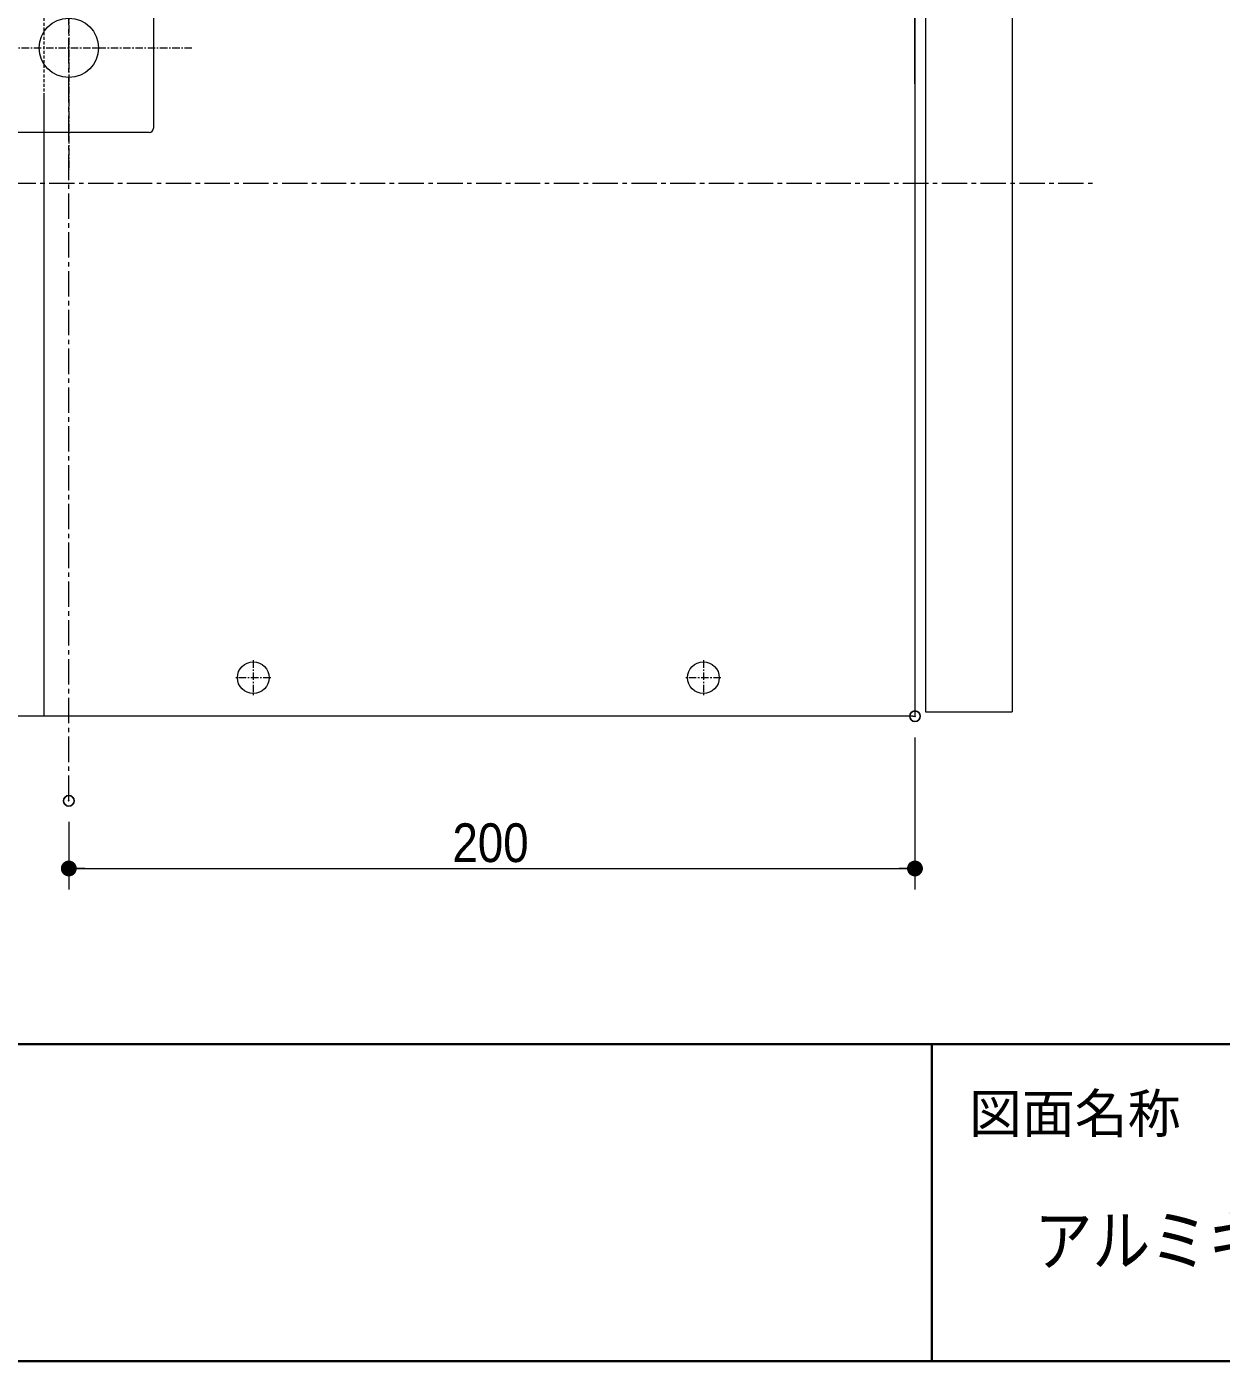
# Model space of a CAD drawing. Units: millimetres, scale not verified. Extents: x -1516 to 1516, y -761 to 761.
# Drawn here: x -1198.3 to -916, y -692.5 to -377 of the extents above; entities that cross this region are included whole.
import ezdxf
from ezdxf.enums import TextEntityAlignment as Align

# ---------------------------------------------------------------- set-up
doc = ezdxf.new("R2010")
doc.units = ezdxf.units.MM
doc.header["$LTSCALE"] = 5
doc.header["$PDMODE"] = 32
doc.header["$PDSIZE"] = 2.5
for name, pattern in [('USER1', [9.172222, 5.997222, -1.058333, 1.058333, -1.058333]), ('USER2', [2.91, 1.76, -0.4, 0.35, -0.4]), ('USER4', [1.11, 0.71, -0.4])]:
    doc.linetypes.add(name, pattern=pattern)
for name, color, linetype, lineweight in [('0-0_3一般', 7, 'Continuous', 15), ('0-2_1図面枠', 7, 'Continuous', 20), ('0-3_2寸法-1', 7, 'Continuous', 15), ('0-4_0', 7, 'Continuous', 25)]:
    doc.layers.add(name, color=color, linetype=linetype, lineweight=lineweight)
doc.layers.add('0-5_Defpoints', color=7, linetype='Continuous')
doc.styles.add('ＭＳ Ｐゴシック', font='')
doc.styles.get('ＭＳ Ｐゴシック').set_extended_font_data('MS PGothic')

# ---------------------------------------------------------------- blocks, each defined once
blk = doc.blocks.new('グループ-26')
at = {"layer": '0-0_3一般'}
for p, q in [((-4730.5, -1444.96), (-4823, -1444.96)), ((-2592.5, -1444.96), (-2685, -1444.96)), ((-4895.5, -1454.96), (-4895.5, -1492.46)), ((-4889, -1471.47), (-4889, -1457.46)), ((-4884, -1452.46), (-4828, -1452.46)), ((-4823, -1457.46), (-4823, -1492.46)), ((-4720.5, -1507.96), (-4720.5, -1454.96)), ((-2695, -1454.96), (-2695, -1507.96)), ((-2592.5, -1492.46), (-2592.5, -1457.46)), ((-2587.5, -1452.46), (-2531.5, -1452.46)), ((-2526.5, -1457.46), (-2526.5, -1471.47)), ((-2520, -1492.46), (-2520, -1454.96)), ((-4893, -1494.96), (-4889.69, -1494.96)), ((-4823, -2694.96), (-4823, -1492.46)), ((-2592.5, -1492.46), (-2592.5, -2694.96)), ((-2525.81, -1494.96), (-2522.5, -1494.96)), ((-4720.5, -1507.96), (-4720.5, -1510.96)), ((-4720.5, -1924.96), (-4720.5, -1510.96)), ((-2695, -1510.96), (-2695, -1507.96)), ((-2695, -1510.96), (-2695, -1924.96)), ((-4720.5, -2469.96), (-4720.5, -1924.96)), ((-4720.5, -2474.96), (-4720.5, -1924.96)), ((-2695, -1924.96), (-2695, -2474.96)), ((-2695, -1924.96), (-2695, -2469.96))]:
    blk.add_line(p, q, dxfattribs=at)
for points in [[(-4823, -1457.46), (-4823, -1444.96), (-4885.5, -1444.96)], [(-4730.5, -1444.96), (-4720.5, -1444.96), (-4720.5, -1454.96)], [(-2695, -1454.96), (-2695, -1444.96), (-2685, -1444.96)], [(-2530, -1444.96), (-2592.5, -1444.96), (-2592.5, -1457.46)], [(-4823, -2694.96), (-4720.5, -2694.96), (-4720.5, -1924.96)], [(-2695, -1924.96), (-2695, -2694.96), (-2592.5, -2694.96)]]:
    blk.add_lwpolyline(points, dxfattribs=at)
for centre, radius, start, end in [((-4885.5, -1454.96), 10, 90, 180), ((-2530, -1454.96), 10, 0, 90), ((-4884, -1457.46), 5, 90, 180), ((-4828, -1457.46), 5, 0, 90), ((-2587.5, -1457.46), 5, 90, 180), ((-2531.5, -1457.46), 5, 0, 90), ((-4859, -1471.47), 30, 180, 206.70485), ((-2556.5, -1471.47), 30, 333.29515, 0), ((-4893, -1492.46), 2.5, 180, 270), ((-4889.69, -1492.46), 2.5, 270, 304.24387), ((-4892.5, -1488.33), 7.5, 304.24387, 26.70485), ((-2523, -1488.33), 7.5, 153.29515, 235.75613), ((-2525.81, -1492.46), 2.5, 235.75613, 270), ((-2522.5, -1492.46), 2.5, 270, 0)]:
    blk.add_arc(centre, radius, start, end, dxfattribs=at)
blk = doc.blocks.new('グループ-27')
at = {"layer": '0-0_3一般', "linetype": 'USER2'}
for p, q in [((-3707.5, -1766.74), (-3707.5, -2054.24)), ((-3865.21, -1910.02), (-3677.5, -1910.02)), ((-3677.5, -1910.02), (-3672.5, -1910.02)), ((-3672.5, -1910.02), (-3562.21, -1910.02))]:
    blk.add_line(p, q, dxfattribs=at)
at = {"layer": '0-0_3一般'}
for p, q in [((-3802.5, -1810.02), (-3612.5, -1810.02)), ((-3807.5, -2005.02), (-3807.5, -1815.02)), ((-3607.5, -1815.02), (-3607.5, -2005.02)), ((-3612.5, -2010.02), (-3802.5, -2010.02))]:
    blk.add_line(p, q, dxfattribs=at)
blk.add_circle((-3707.5, -1910.02), 35, dxfattribs=at)
for centre, start, end in [((-3802.5, -1815.02), 90, 180), ((-3612.5, -1815.02), 0, 90), ((-3802.5, -2005.02), 180, 270), ((-3612.5, -2005.02), 270, 0)]:
    blk.add_arc(centre, 5, start, end, dxfattribs=at)
blk = doc.blocks.new('グループ-28')
at = {"layer": '0-0_3一般', "linetype": 'USER1'}
for p, q in [((-3707.5, -2800), (-3707.5, -1339.96)), ((-4923, -2069.96), (-2492.5, -2069.96))]:
    blk.add_line(p, q, dxfattribs=at)
at = {"layer": '0-0_3一般'}
for p, q in [((-4708, -1439.96), (-4708, -2700)), ((-4705.5, -1439.96), (-4708, -1439.96)), ((-4708, -1447.96), (-4708, -1442.46)), ((-4708, -2691.96), (-4708, -1447.96)), ((-3737, -1439.96), (-4705.5, -1439.96)), ((-4705.5, -1439.96), (-4228, -1439.96)), ((-2710, -1439.96), (-3737, -1439.96)), ((-3737, -1439.96), (-3737, -1763.72)), ((-2707.5, -1439.96), (-2710, -1439.96)), ((-2707.5, -1439.96), (-2707.5, -1952.46)), ((-2707.5, -1612.46), (-2707.5, -2700)), ((-3737, -1963.72), (-3737, -2700)), ((-4708, -2697.46), (-4708, -2691.96)), ((-4708, -2700), (-4705.5, -2700)), ((-3737, -2700), (-4705.5, -2700)), ((-4228, -2700), (-4705.5, -2700)), ((-2710, -2700), (-3737, -2700)), ((-2710, -2700), (-2707.5, -2700))]:
    blk.add_line(p, q, dxfattribs=at)
at = {"layer": '0-0_3一般', "linetype": 'USER4'}
blk.add_line((-3737, -1763.72), (-3737, -1963.72), dxfattribs=at)
at = {"layer": '0-0_3一般', "linetype": 'USER2'}
for p, q in [((-4458, -2633.84), (-4458, -2675.09)), ((-3926, -2633.84), (-3926, -2675.09)), ((-3489.5, -2633.84), (-3489.5, -2675.09)), ((-2957.5, -2633.84), (-2957.5, -2675.09)), ((-4437.38, -2654.46), (-4478.63, -2654.46)), ((-3905.38, -2654.46), (-3946.63, -2654.46)), ((-3468.88, -2654.46), (-3510.13, -2654.46)), ((-2936.88, -2654.46), (-2978.13, -2654.46))]:
    blk.add_line(p, q, dxfattribs=at)
at = {"layer": '0-0_3一般'}
blk.add_lwpolyline([(-2707.5, -1612.46), (-2707.5, -1952.46), (-2707.5, -1612.46)], dxfattribs=at)
for centre in [(-4458, -2654.46), (-3926, -2654.46), (-3489.5, -2654.46), (-2957.5, -2654.46)]:
    blk.add_circle(centre, 18.75, dxfattribs=at)
for name in ['グループ-26', 'グループ-27']:
    blk.add_blockref(name, (0, 0), dxfattribs=at)
blk = doc.blocks.new('グループ-31')
at = {"layer": '0-2_1図面枠', "lineweight": 35}
for p, q in [((-5000, -3087.5), (5000, -3087.5)), ((-2687.5, -3087.5), (-2687.5, -3462.5))]:
    blk.add_line(p, q, dxfattribs=at)
blk.add_lwpolyline([(-5000, 3462.5), (5000, 3462.5), (5000, -3462.5), (-5000, -3462.5)], close=True, dxfattribs=at)
blk = doc.blocks.new('図面枠')
at = {"layer": '0-2_1図面枠'}
blk.add_blockref('グループ-31', (0, 0), dxfattribs=at)
at = {"layer": '0-2_1図面枠', "style": 'ＭＳ Ｐゴシック'}
blk.add_text('図面名称', height=45.86, dxfattribs=at).set_placement((-2643.76, -3206.24), align=Align.BOTTOM_LEFT)
blk = doc.blocks.new('_Dot')
at = {"layer": '0-4_0'}
blk.add_line((-2.5, 0), (-5, 0), dxfattribs=at)
for points in [[(0, 0), (-2.5, 0), (-2.48, 0.313)], [(0, 0), (-2.48, -0.313), (-2.5, 0)], [(0, 0), (-2.48, 0.313), (-2.421, 0.622)], [(0, 0), (-2.421, -0.622), (-2.48, -0.313)], [(0, 0), (-2.421, 0.622), (-2.324, 0.92)], [(0, 0), (-2.324, -0.92), (-2.421, -0.622)], [(0, 0), (-2.324, 0.92), (-2.191, 1.204)], [(0, 0), (-2.191, -1.204), (-2.324, -0.92)], [(0, 0), (-2.191, 1.204), (-2.023, 1.469)], [(0, 0), (-2.023, -1.469), (-2.191, -1.204)], [(0, 0), (-2.023, 1.469), (-1.822, 1.711)], [(0, 0), (-1.822, -1.711), (-2.023, -1.469)], [(0, 0), (-1.822, 1.711), (-1.594, 1.926)], [(0, 0), (-1.594, -1.926), (-1.822, -1.711)], [(0, 0), (-1.594, 1.926), (-1.34, 2.111)], [(0, 0), (-1.34, -2.111), (-1.594, -1.926)], [(0, 0), (-1.34, 2.111), (-1.064, 2.262)], [(0, 0), (-1.064, -2.262), (-1.34, -2.111)], [(0, 0), (-1.064, 2.262), (-0.773, 2.378)], [(0, 0), (-0.773, -2.378), (-1.064, -2.262)], [(0, 0), (-0.773, 2.378), (-0.468, 2.456)], [(0, 0), (-0.468, -2.456), (-0.773, -2.378)], [(0, 0), (-0.468, 2.456), (-0.157, 2.495)], [(0, 0), (-0.157, -2.495), (-0.468, -2.456)], [(0, 0), (-0.157, 2.495), (0.157, 2.495)], [(0, 0), (0.157, -2.495), (-0.157, -2.495)], [(0, 0), (0.157, 2.495), (0.468, 2.456)], [(0, 0), (0.468, 2.456), (0.773, 2.378)], [(0, 0), (0.773, 2.378), (1.064, 2.262)], [(0, 0), (1.064, 2.262), (1.34, 2.111)], [(0, 0), (1.34, 2.111), (1.594, 1.926)], [(0, 0), (1.594, 1.926), (1.822, 1.711)], [(0, 0), (1.822, 1.711), (2.023, 1.469)], [(0, 0), (2.023, 1.469), (2.191, 1.204)], [(0, 0), (2.191, 1.204), (2.324, 0.92)], [(0, 0), (2.324, 0.92), (2.421, 0.622)], [(0, 0), (2.421, 0.622), (2.48, 0.313)], [(0, 0), (2.48, 0.313), (2.5, 0)], [(0, 0), (0.468, -2.456), (0.157, -2.495)], [(0, 0), (0.773, -2.378), (0.468, -2.456)], [(0, 0), (1.064, -2.262), (0.773, -2.378)], [(0, 0), (1.34, -2.111), (1.064, -2.262)], [(0, 0), (1.594, -1.926), (1.34, -2.111)], [(0, 0), (1.822, -1.711), (1.594, -1.926)], [(0, 0), (2.023, -1.469), (1.822, -1.711)], [(0, 0), (2.191, -1.204), (2.023, -1.469)], [(0, 0), (2.324, -0.92), (2.191, -1.204)], [(0, 0), (2.421, -0.622), (2.324, -0.92)], [(0, 0), (2.48, -0.313), (2.421, -0.622)], [(0, 0), (2.5, 0), (2.48, -0.313)]]:
    blk.add_solid(points, dxfattribs=at)

msp = doc.modelspace()

# ---------------------------------------------------------------- linework, layer by layer
at = {"layer": '0-3_2寸法-1'}
for p, q in [((-988.375, -545), (-988.375, -581)), ((-1188.375, -565), (-1188.375, -581)), ((-1184.623, -576), (-992.127, -576))]:
    msp.add_line(p, q, dxfattribs=at)
at = {"layer": '0-5_Defpoints'}
for p in [(-988.375, -540), (-1188.375, -560), (-988.375, -576)]:
    msp.add_point(p, dxfattribs=at)

# ---------------------------------------------------------------- block references
at = {"layer": '0-0_3一般', "xscale": 0.2, "yscale": 0.2}
msp.add_blockref('グループ-28', (-446.875, 0), dxfattribs=at)
at = {"layer": '0-2_1図面枠', "xscale": 0.2, "yscale": 0.2}
msp.add_blockref('図面枠', (-446.875, 0), dxfattribs=at)
at = {"layer": '0-3_2寸法-1', "xscale": 0.7503418, "yscale": 0.7503418, "rotation": 180}
msp.add_blockref('_Dot', (-1188.375, -576), dxfattribs=at)
at = {"layer": '0-3_2寸法-1', "xscale": 0.7503418, "yscale": 0.7503418}
msp.add_blockref('_Dot', (-988.375, -576), dxfattribs=at)

# ---------------------------------------------------------------- texts
at = {"layer": '0-2_1図面枠', "style": 'ＭＳ Ｐゴシック', "width": 0.85}
msp.add_text('アルミキャビネット両面フラップタイプ W800', height=11.79, dxfattribs=at).set_placement((-960.114, -673.349), align=Align.BOTTOM_LEFT)
at = {"layer": '0-3_2寸法-1', "style": 'ＭＳ Ｐゴシック', "width": 0.9}
msp.add_text('200', height=9.164, dxfattribs=at).set_placement((-1097.694, -577.24), align=Align.BOTTOM_LEFT)

doc.saveas('drawing.dxf')
